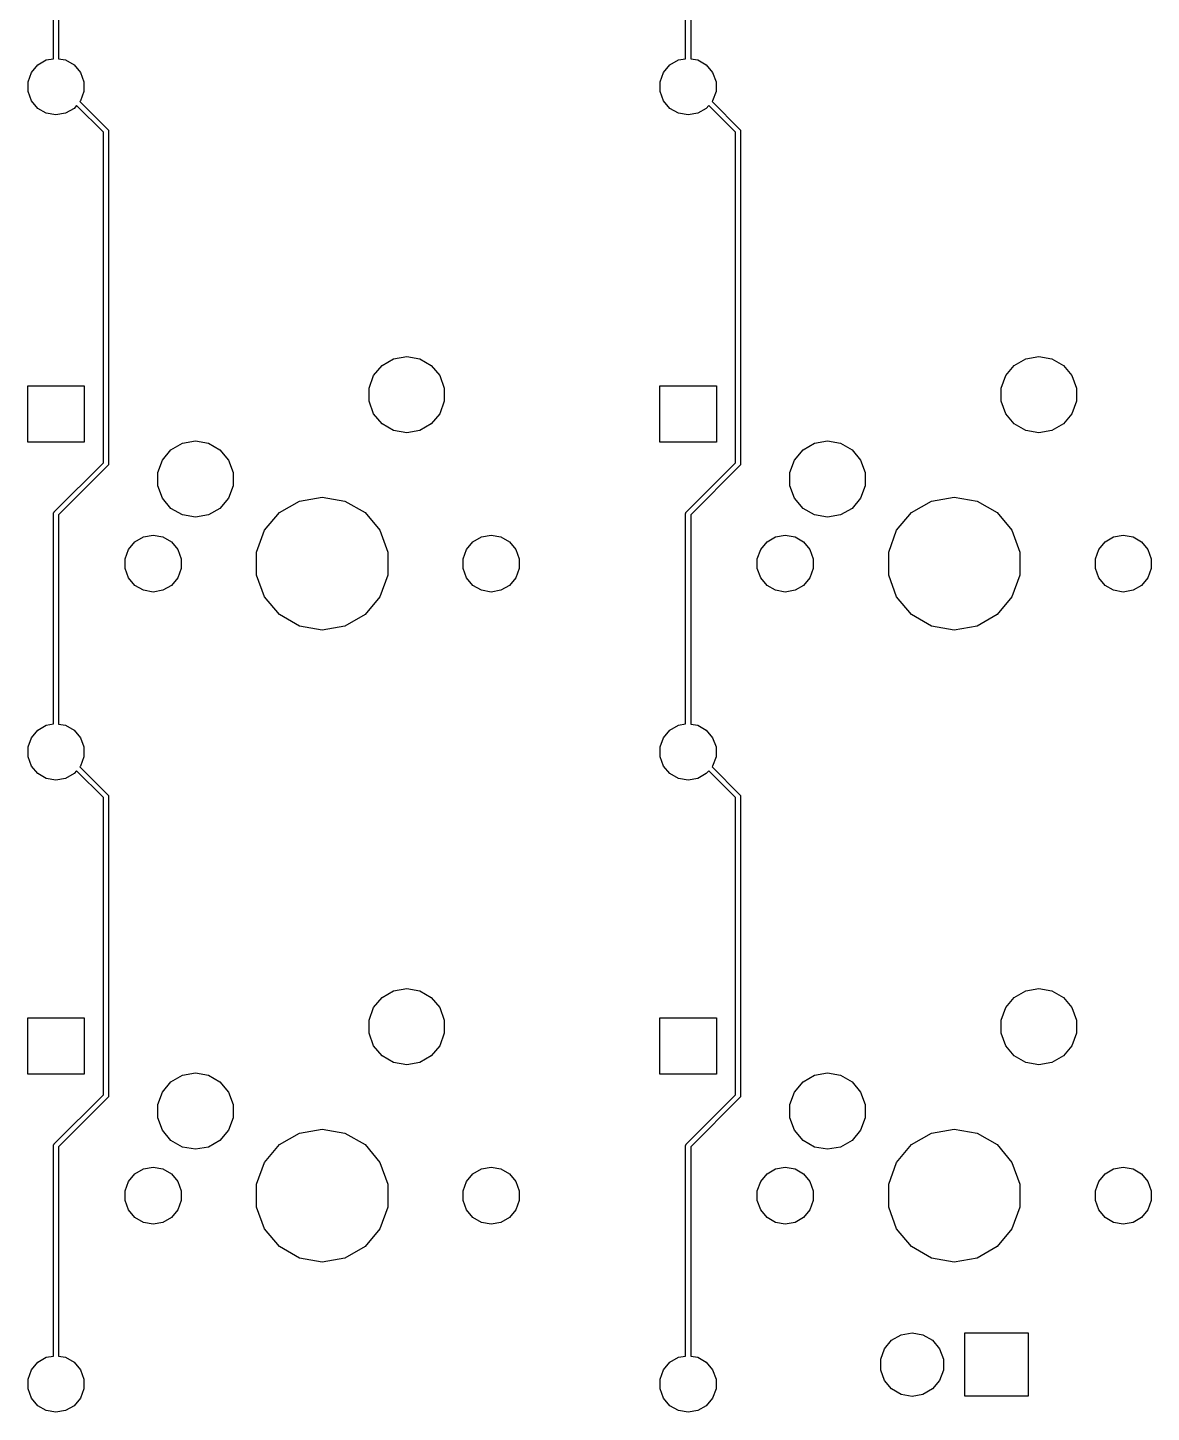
# Model space of a CAD drawing. Extents: x 16 to 275, y -108 to -11.
# Drawn here: x 241.15 to 274.92, y -104.51 to -62.89 of the extents above; entities that cross this region are included whole.
import ezdxf

# ---------------------------------------------------------------- set-up
doc = ezdxf.new("R2010")
doc.units = 0
doc.header["$MEASUREMENT"] = 0
doc.layers.add('BLACK', color=7, linetype='CONTINUOUS')

msp = doc.modelspace()

# ---------------------------------------------------------------- linework, layer by layer
at = {"layer": 'Black'}
for p, q in [((241.924, -63.8206), (241.924, -57.5316)), ((242.076, -57.5), (242.076, -63.8215)), ((260.924, -63.8206), (260.924, -57.5316)), ((261.076, -57.5), (261.076, -63.8215)), ((241.259, -64.2341), (241.449, -64.0072)), ((241.449, -64.0072), (241.706, -63.8591)), ((241.706, -63.8591), (241.924, -63.8206)), ((242.076, -63.8215), (242.289, -63.8591)), ((242.289, -63.8591), (242.546, -64.0072)), ((242.546, -64.0072), (242.736, -64.2341)), ((260.259, -64.2341), (260.449, -64.0072)), ((260.449, -64.0072), (260.706, -63.8591)), ((260.706, -63.8591), (260.924, -63.8206)), ((261.076, -63.8215), (261.289, -63.8591)), ((261.289, -63.8591), (261.546, -64.0072)), ((261.546, -64.0072), (261.736, -64.2341)), ((241.158, -64.5124), (241.259, -64.2341)), ((241.158, -64.8086), (241.158, -64.5124)), ((242.736, -64.2341), (242.837, -64.5124)), ((242.837, -64.5124), (242.837, -64.8086)), ((260.158, -64.5124), (260.259, -64.2341)), ((260.158, -64.8086), (260.158, -64.5124)), ((261.736, -64.2341), (261.837, -64.5124)), ((261.837, -64.5124), (261.837, -64.8086)), ((241.259, -65.087), (241.158, -64.8086)), ((242.837, -64.8086), (242.736, -65.087)), ((260.259, -65.087), (260.158, -64.8086)), ((261.837, -64.8086), (261.736, -65.087)), ((241.449, -65.3139), (241.259, -65.087)), ((241.706, -65.462), (241.449, -65.3139)), ((242.546, -65.3139), (242.289, -65.462)), ((242.619, -65.2266), (242.546, -65.3139)), ((243.424, -66.0316), (242.619, -65.2266)), ((242.736, -65.087), (242.717, -65.1094)), ((242.717, -65.1094), (243.554, -65.9461)), ((260.449, -65.3139), (260.259, -65.087)), ((260.706, -65.462), (260.449, -65.3139)), ((261.546, -65.3139), (261.289, -65.462)), ((261.619, -65.2266), (261.546, -65.3139)), ((262.424, -66.0316), (261.619, -65.2266)), ((261.736, -65.087), (261.717, -65.1094)), ((261.717, -65.1094), (262.554, -65.9461)), ((241.997, -65.5134), (241.706, -65.462)), ((242.289, -65.462), (241.997, -65.5134)), ((260.997, -65.5134), (260.706, -65.462)), ((261.289, -65.462), (260.997, -65.5134)), ((243.424, -75.9684), (243.424, -66.0316)), ((243.554, -65.9461), (243.556, -65.9489)), ((243.556, -65.9489), (243.558, -65.951)), ((243.558, -65.951), (243.563, -65.9596)), ((243.563, -65.9596), (243.569, -65.9678)), ((243.569, -65.9678), (243.57, -65.971)), ((243.57, -65.971), (243.572, -65.9739)), ((243.572, -65.9739), (243.573, -65.9837)), ((243.573, -65.9837), (243.576, -65.9934)), ((243.576, -65.9934), (243.576, -65.9967)), ((243.576, -65.9967), (243.576, -66)), ((243.576, -66), (243.576, -76)), ((262.424, -75.9684), (262.424, -66.0316)), ((262.554, -65.9461), (262.556, -65.9489)), ((262.556, -65.9489), (262.558, -65.951)), ((262.558, -65.951), (262.563, -65.9596)), ((262.563, -65.9596), (262.569, -65.9678)), ((262.569, -65.9678), (262.57, -65.971)), ((262.57, -65.971), (262.572, -65.9739)), ((262.572, -65.9739), (262.573, -65.9837)), ((262.573, -65.9837), (262.576, -65.9934)), ((262.576, -65.9934), (262.576, -65.9967)), ((262.576, -65.9967), (262.576, -66)), ((262.576, -66), (262.576, -76)), ((251.802, -73.0411), (252.148, -72.8418)), ((252.148, -72.8418), (252.54, -72.7726)), ((252.54, -72.7726), (252.932, -72.8418)), ((252.932, -72.8418), (253.278, -73.0411)), ((270.802, -73.0411), (271.148, -72.8418)), ((271.148, -72.8418), (271.54, -72.7726)), ((271.54, -72.7726), (271.932, -72.8418)), ((271.932, -72.8418), (272.278, -73.0411)), ((251.546, -73.3463), (251.802, -73.0411)), ((253.278, -73.0411), (253.534, -73.3463)), ((270.546, -73.3463), (270.802, -73.0411)), ((272.278, -73.0411), (272.534, -73.3463)), ((241.148, -75.3501), (241.148, -73.6509)), ((241.148, -73.6509), (242.847, -73.6509)), ((242.847, -73.6509), (242.847, -75.3501)), ((251.41, -73.7208), (251.546, -73.3463)), ((253.534, -73.3463), (253.67, -73.7208)), ((260.148, -75.3501), (260.148, -73.6509)), ((260.148, -73.6509), (261.847, -73.6509)), ((261.847, -73.6509), (261.847, -75.3501)), ((270.41, -73.7208), (270.546, -73.3463)), ((272.534, -73.3463), (272.67, -73.7208)), ((251.41, -74.1192), (251.41, -73.7208)), ((253.67, -73.7208), (253.67, -74.1192)), ((270.41, -74.1192), (270.41, -73.7208)), ((272.67, -73.7208), (272.67, -74.1192)), ((251.546, -74.4937), (251.41, -74.1192)), ((251.802, -74.7989), (251.546, -74.4937)), ((253.534, -74.4937), (253.278, -74.7989)), ((253.67, -74.1192), (253.534, -74.4937)), ((270.546, -74.4937), (270.41, -74.1192)), ((270.802, -74.7989), (270.546, -74.4937)), ((272.534, -74.4937), (272.278, -74.7989)), ((272.67, -74.1192), (272.534, -74.4937)), ((252.148, -74.9982), (251.802, -74.7989)), ((253.278, -74.7989), (252.932, -74.9982)), ((271.148, -74.9982), (270.802, -74.7989)), ((272.278, -74.7989), (271.932, -74.9982)), ((245.798, -75.3818), (246.19, -75.3126)), ((246.19, -75.3126), (246.582, -75.3818)), ((252.54, -75.0674), (252.148, -74.9982)), ((252.932, -74.9982), (252.54, -75.0674)), ((264.798, -75.3818), (265.19, -75.3126)), ((265.19, -75.3126), (265.582, -75.3818)), ((271.54, -75.0674), (271.148, -74.9982)), ((271.932, -74.9982), (271.54, -75.0674)), ((242.847, -75.3501), (241.148, -75.3501)), ((245.196, -75.8863), (245.452, -75.5811)), ((245.452, -75.5811), (245.798, -75.3818)), ((246.582, -75.3818), (246.928, -75.5811)), ((246.928, -75.5811), (247.184, -75.8863)), ((261.847, -75.3501), (260.148, -75.3501)), ((264.196, -75.8863), (264.452, -75.5811)), ((264.452, -75.5811), (264.798, -75.3818)), ((265.582, -75.3818), (265.928, -75.5811)), ((265.928, -75.5811), (266.184, -75.8863)), ((241.946, -77.4461), (243.424, -75.9684)), ((243.554, -76.0539), (242.076, -77.5316)), ((243.556, -76.0511), (243.554, -76.0539)), ((243.558, -76.049), (243.556, -76.0511)), ((243.563, -76.0404), (243.558, -76.049)), ((243.569, -76.0322), (243.563, -76.0404)), ((243.57, -76.029), (243.569, -76.0322)), ((243.572, -76.0261), (243.57, -76.029)), ((243.573, -76.0163), (243.572, -76.0261)), ((243.576, -76.0066), (243.573, -76.0163)), ((243.576, -76), (243.576, -76.0033)), ((243.576, -76.0033), (243.576, -76.0066)), ((245.06, -76.2608), (245.196, -75.8863)), ((247.184, -75.8863), (247.32, -76.2608)), ((260.946, -77.4461), (262.424, -75.9684)), ((262.554, -76.0539), (261.076, -77.5316)), ((262.556, -76.0511), (262.554, -76.0539)), ((262.558, -76.049), (262.556, -76.0511)), ((262.563, -76.0404), (262.558, -76.049)), ((262.569, -76.0322), (262.563, -76.0404)), ((262.57, -76.029), (262.569, -76.0322)), ((262.572, -76.0261), (262.57, -76.029)), ((262.573, -76.0163), (262.572, -76.0261)), ((262.576, -76.0066), (262.573, -76.0163)), ((262.576, -76), (262.576, -76.0033)), ((262.576, -76.0033), (262.576, -76.0066)), ((264.06, -76.2608), (264.196, -75.8863)), ((266.184, -75.8863), (266.32, -76.2608)), ((245.06, -76.6592), (245.06, -76.2608)), ((247.32, -76.2608), (247.32, -76.6592)), ((264.06, -76.6592), (264.06, -76.2608)), ((266.32, -76.2608), (266.32, -76.6592)), ((245.196, -77.0337), (245.06, -76.6592)), ((247.32, -76.6592), (247.184, -77.0337)), ((249.315, -77.1192), (250, -76.9985)), ((250, -76.9985), (250.685, -77.1192)), ((264.196, -77.0337), (264.06, -76.6592)), ((266.32, -76.6592), (266.184, -77.0337)), ((268.315, -77.1192), (269, -76.9985)), ((269, -76.9985), (269.685, -77.1192)), ((245.452, -77.3389), (245.196, -77.0337)), ((245.798, -77.5382), (245.452, -77.3389)), ((246.928, -77.3389), (246.582, -77.5382)), ((247.184, -77.0337), (246.928, -77.3389)), ((248.713, -77.4667), (249.315, -77.1192)), ((250.685, -77.1192), (251.287, -77.4667)), ((264.452, -77.3389), (264.196, -77.0337)), ((264.798, -77.5382), (264.452, -77.3389)), ((265.928, -77.3389), (265.582, -77.5382)), ((266.184, -77.0337), (265.928, -77.3389)), ((267.713, -77.4667), (268.315, -77.1192)), ((269.685, -77.1192), (270.287, -77.4667)), ((241.924, -77.4934), (241.927, -77.4837)), ((241.924, -77.4967), (241.924, -77.4934)), ((241.924, -77.5), (241.924, -77.4967)), ((241.924, -83.8206), (241.924, -77.5)), ((241.927, -77.4837), (241.928, -77.4739)), ((241.928, -77.4739), (241.93, -77.471)), ((241.93, -77.471), (241.931, -77.4678)), ((241.931, -77.4678), (241.937, -77.4596)), ((241.937, -77.4596), (241.942, -77.451)), ((241.942, -77.451), (241.944, -77.4489)), ((241.944, -77.4489), (241.946, -77.4461)), ((242.076, -77.5316), (242.076, -83.8215)), ((246.19, -77.6074), (245.798, -77.5382)), ((246.582, -77.5382), (246.19, -77.6074)), ((248.267, -77.9992), (248.713, -77.4667)), ((251.287, -77.4667), (251.733, -77.9992)), ((260.924, -77.4934), (260.927, -77.4837)), ((260.924, -77.4967), (260.924, -77.4934)), ((260.924, -77.5), (260.924, -77.4967)), ((260.924, -83.8206), (260.924, -77.5)), ((260.927, -77.4837), (260.928, -77.4739)), ((260.928, -77.4739), (260.93, -77.471)), ((260.93, -77.471), (260.931, -77.4678)), ((260.931, -77.4678), (260.937, -77.4596)), ((260.937, -77.4596), (260.942, -77.451)), ((260.942, -77.451), (260.944, -77.4489)), ((260.944, -77.4489), (260.946, -77.4461)), ((261.076, -77.5316), (261.076, -83.8215)), ((265.19, -77.6074), (264.798, -77.5382)), ((265.582, -77.5382), (265.19, -77.6074)), ((267.267, -77.9992), (267.713, -77.4667)), ((270.287, -77.4667), (270.733, -77.9992)), ((244.371, -78.3457), (244.628, -78.1974)), ((244.628, -78.1974), (244.92, -78.1458)), ((244.92, -78.1458), (245.212, -78.1974)), ((245.212, -78.1974), (245.469, -78.3457)), ((248.029, -78.6524), (248.267, -77.9992)), ((251.733, -77.9992), (251.971, -78.6524)), ((254.531, -78.3457), (254.788, -78.1974)), ((254.788, -78.1974), (255.08, -78.1458)), ((255.08, -78.1458), (255.372, -78.1974)), ((255.372, -78.1974), (255.629, -78.3457)), ((263.371, -78.3457), (263.628, -78.1974)), ((263.628, -78.1974), (263.92, -78.1458)), ((263.92, -78.1458), (264.212, -78.1974)), ((264.212, -78.1974), (264.469, -78.3457)), ((267.029, -78.6524), (267.267, -77.9992)), ((270.733, -77.9992), (270.971, -78.6524)), ((273.531, -78.3457), (273.788, -78.1974)), ((273.788, -78.1974), (274.08, -78.1458)), ((274.08, -78.1458), (274.372, -78.1974)), ((274.372, -78.1974), (274.629, -78.3457)), ((244.079, -78.8517), (244.18, -78.5729)), ((244.18, -78.5729), (244.371, -78.3457)), ((245.469, -78.3457), (245.66, -78.5729)), ((245.66, -78.5729), (245.761, -78.8517)), ((248.029, -79.3476), (248.029, -78.6524)), ((251.971, -78.6524), (251.971, -79.3476)), ((254.239, -78.8517), (254.34, -78.5729)), ((254.34, -78.5729), (254.531, -78.3457)), ((255.629, -78.3457), (255.82, -78.5729)), ((255.82, -78.5729), (255.921, -78.8517)), ((263.079, -78.8517), (263.18, -78.5729)), ((263.18, -78.5729), (263.371, -78.3457)), ((264.469, -78.3457), (264.66, -78.5729)), ((264.66, -78.5729), (264.761, -78.8517)), ((267.029, -79.3476), (267.029, -78.6524)), ((270.971, -78.6524), (270.971, -79.3476)), ((273.239, -78.8517), (273.34, -78.5729)), ((273.34, -78.5729), (273.531, -78.3457)), ((274.629, -78.3457), (274.82, -78.5729)), ((274.82, -78.5729), (274.921, -78.8517)), ((244.079, -79.1483), (244.079, -78.8517)), ((245.761, -78.8517), (245.761, -79.1483)), ((254.239, -79.1483), (254.239, -78.8517)), ((255.921, -78.8517), (255.921, -79.1483)), ((263.079, -79.1483), (263.079, -78.8517)), ((264.761, -78.8517), (264.761, -79.1483)), ((273.239, -79.1483), (273.239, -78.8517)), ((274.921, -78.8517), (274.921, -79.1483)), ((244.18, -79.4271), (244.079, -79.1483)), ((244.371, -79.6543), (244.18, -79.4271)), ((245.66, -79.4271), (245.469, -79.6543)), ((245.761, -79.1483), (245.66, -79.4271)), ((248.267, -80.0008), (248.029, -79.3476)), ((251.971, -79.3476), (251.733, -80.0008)), ((254.34, -79.4271), (254.239, -79.1483)), ((254.531, -79.6543), (254.34, -79.4271)), ((255.82, -79.4271), (255.629, -79.6543)), ((255.921, -79.1483), (255.82, -79.4271)), ((263.18, -79.4271), (263.079, -79.1483)), ((263.371, -79.6543), (263.18, -79.4271)), ((264.66, -79.4271), (264.469, -79.6543)), ((264.761, -79.1483), (264.66, -79.4271)), ((267.267, -80.0008), (267.029, -79.3476)), ((270.971, -79.3476), (270.733, -80.0008)), ((273.34, -79.4271), (273.239, -79.1483)), ((273.531, -79.6543), (273.34, -79.4271)), ((274.82, -79.4271), (274.629, -79.6543)), ((274.921, -79.1483), (274.82, -79.4271)), ((244.628, -79.8026), (244.371, -79.6543)), ((244.92, -79.8541), (244.628, -79.8026)), ((245.212, -79.8026), (244.92, -79.8541)), ((245.469, -79.6543), (245.212, -79.8026)), ((254.788, -79.8026), (254.531, -79.6543)), ((255.08, -79.8541), (254.788, -79.8026)), ((255.372, -79.8026), (255.08, -79.8541)), ((255.629, -79.6543), (255.372, -79.8026)), ((263.628, -79.8026), (263.371, -79.6543)), ((263.92, -79.8541), (263.628, -79.8026)), ((264.212, -79.8026), (263.92, -79.8541)), ((264.469, -79.6543), (264.212, -79.8026)), ((273.788, -79.8026), (273.531, -79.6543)), ((274.08, -79.8541), (273.788, -79.8026)), ((274.372, -79.8026), (274.08, -79.8541)), ((274.629, -79.6543), (274.372, -79.8026)), ((248.713, -80.5332), (248.267, -80.0008)), ((251.733, -80.0008), (251.287, -80.5332)), ((267.713, -80.5332), (267.267, -80.0008)), ((270.733, -80.0008), (270.287, -80.5332)), ((249.315, -80.8808), (248.713, -80.5332)), ((251.287, -80.5332), (250.685, -80.8808)), ((268.315, -80.8808), (267.713, -80.5332)), ((270.287, -80.5332), (269.685, -80.8808)), ((250, -81.0015), (249.315, -80.8808)), ((250.685, -80.8808), (250, -81.0015)), ((269, -81.0015), (268.315, -80.8808)), ((269.685, -80.8808), (269, -81.0015)), ((241.259, -84.2341), (241.449, -84.0072)), ((241.449, -84.0072), (241.706, -83.8591)), ((241.706, -83.8591), (241.924, -83.8206)), ((242.076, -83.8215), (242.289, -83.8591)), ((242.289, -83.8591), (242.546, -84.0072)), ((242.546, -84.0072), (242.736, -84.2341)), ((260.259, -84.2341), (260.449, -84.0072)), ((260.449, -84.0072), (260.706, -83.8591)), ((260.706, -83.8591), (260.924, -83.8206)), ((261.076, -83.8215), (261.289, -83.8591)), ((261.289, -83.8591), (261.546, -84.0072)), ((261.546, -84.0072), (261.736, -84.2341)), ((241.158, -84.5124), (241.259, -84.2341)), ((242.736, -84.2341), (242.837, -84.5124)), ((260.158, -84.5124), (260.259, -84.2341)), ((261.736, -84.2341), (261.837, -84.5124)), ((241.158, -84.8086), (241.158, -84.5124)), ((241.259, -85.087), (241.158, -84.8086)), ((242.837, -84.8086), (242.736, -85.087)), ((242.837, -84.5124), (242.837, -84.8086)), ((260.158, -84.8086), (260.158, -84.5124)), ((260.259, -85.087), (260.158, -84.8086)), ((261.837, -84.8086), (261.736, -85.087)), ((261.837, -84.5124), (261.837, -84.8086)), ((241.449, -85.3139), (241.259, -85.087)), ((241.706, -85.462), (241.449, -85.3139)), ((242.546, -85.3139), (242.289, -85.462)), ((242.619, -85.2266), (242.546, -85.3139)), ((243.424, -86.0316), (242.619, -85.2266)), ((242.736, -85.087), (242.717, -85.1094)), ((242.717, -85.1094), (243.554, -85.9461)), ((260.449, -85.3139), (260.259, -85.087)), ((260.706, -85.462), (260.449, -85.3139)), ((261.546, -85.3139), (261.289, -85.462)), ((261.619, -85.2266), (261.546, -85.3139)), ((262.424, -86.0316), (261.619, -85.2266)), ((261.736, -85.087), (261.717, -85.1094)), ((261.717, -85.1094), (262.554, -85.9461)), ((241.997, -85.5134), (241.706, -85.462)), ((242.289, -85.462), (241.997, -85.5134)), ((260.997, -85.5134), (260.706, -85.462)), ((261.289, -85.462), (260.997, -85.5134)), ((243.424, -94.9684), (243.424, -86.0316)), ((243.554, -85.9461), (243.556, -85.9489)), ((243.556, -85.9489), (243.558, -85.951)), ((243.558, -85.951), (243.563, -85.9596)), ((243.563, -85.9596), (243.569, -85.9678)), ((243.569, -85.9678), (243.57, -85.971)), ((243.57, -85.971), (243.572, -85.9739)), ((243.572, -85.9739), (243.573, -85.9837)), ((243.573, -85.9837), (243.576, -85.9934)), ((243.576, -85.9934), (243.576, -85.9967)), ((243.576, -85.9967), (243.576, -86)), ((243.576, -86), (243.576, -95)), ((262.424, -94.9684), (262.424, -86.0316)), ((262.554, -85.9461), (262.556, -85.9489)), ((262.556, -85.9489), (262.558, -85.951)), ((262.558, -85.951), (262.563, -85.9596)), ((262.563, -85.9596), (262.569, -85.9678)), ((262.569, -85.9678), (262.57, -85.971)), ((262.57, -85.971), (262.572, -85.9739)), ((262.572, -85.9739), (262.573, -85.9837)), ((262.573, -85.9837), (262.576, -85.9934)), ((262.576, -85.9934), (262.576, -85.9967)), ((262.576, -85.9967), (262.576, -86)), ((262.576, -86), (262.576, -95)), ((251.802, -92.0411), (252.148, -91.8418)), ((252.148, -91.8418), (252.54, -91.7726)), ((252.54, -91.7726), (252.932, -91.8418)), ((252.932, -91.8418), (253.278, -92.0411)), ((270.802, -92.0411), (271.148, -91.8418)), ((271.148, -91.8418), (271.54, -91.7726)), ((271.54, -91.7726), (271.932, -91.8418)), ((271.932, -91.8418), (272.278, -92.0411)), ((251.41, -92.7208), (251.546, -92.3463)), ((251.546, -92.3463), (251.802, -92.0411)), ((253.278, -92.0411), (253.534, -92.3463)), ((253.534, -92.3463), (253.67, -92.7208)), ((270.41, -92.7208), (270.546, -92.3463)), ((270.546, -92.3463), (270.802, -92.0411)), ((272.278, -92.0411), (272.534, -92.3463)), ((272.534, -92.3463), (272.67, -92.7208)), ((241.148, -94.3501), (241.148, -92.6509)), ((241.148, -92.6509), (242.847, -92.6509)), ((242.847, -92.6509), (242.847, -94.3501)), ((251.41, -93.1192), (251.41, -92.7208)), ((253.67, -92.7208), (253.67, -93.1192)), ((260.148, -94.3501), (260.148, -92.6509)), ((260.148, -92.6509), (261.847, -92.6509)), ((261.847, -92.6509), (261.847, -94.3501)), ((270.41, -93.1192), (270.41, -92.7208)), ((272.67, -92.7208), (272.67, -93.1192)), ((251.546, -93.4937), (251.41, -93.1192)), ((253.67, -93.1192), (253.534, -93.4937)), ((270.546, -93.4937), (270.41, -93.1192)), ((272.67, -93.1192), (272.534, -93.4937)), ((251.802, -93.7989), (251.546, -93.4937)), ((253.534, -93.4937), (253.278, -93.7989)), ((270.802, -93.7989), (270.546, -93.4937)), ((272.534, -93.4937), (272.278, -93.7989)), ((252.148, -93.9982), (251.802, -93.7989)), ((252.54, -94.0674), (252.148, -93.9982)), ((252.932, -93.9982), (252.54, -94.0674)), ((253.278, -93.7989), (252.932, -93.9982)), ((271.148, -93.9982), (270.802, -93.7989)), ((271.54, -94.0674), (271.148, -93.9982)), ((271.932, -93.9982), (271.54, -94.0674)), ((272.278, -93.7989), (271.932, -93.9982)), ((242.847, -94.3501), (241.148, -94.3501)), ((245.452, -94.5811), (245.798, -94.3818)), ((245.798, -94.3818), (246.19, -94.3126)), ((246.19, -94.3126), (246.582, -94.3818)), ((246.582, -94.3818), (246.928, -94.5811)), ((261.847, -94.3501), (260.148, -94.3501)), ((264.452, -94.5811), (264.798, -94.3818)), ((264.798, -94.3818), (265.19, -94.3126)), ((265.19, -94.3126), (265.582, -94.3818)), ((265.582, -94.3818), (265.928, -94.5811)), ((245.06, -95.2608), (245.196, -94.8863)), ((245.196, -94.8863), (245.452, -94.5811)), ((246.928, -94.5811), (247.184, -94.8863)), ((247.184, -94.8863), (247.32, -95.2608)), ((264.06, -95.2608), (264.196, -94.8863)), ((264.196, -94.8863), (264.452, -94.5811)), ((265.928, -94.5811), (266.184, -94.8863)), ((266.184, -94.8863), (266.32, -95.2608)), ((241.946, -96.4461), (243.424, -94.9684)), ((243.554, -95.0539), (242.076, -96.5316)), ((243.556, -95.0511), (243.554, -95.0539)), ((243.558, -95.049), (243.556, -95.0511)), ((243.563, -95.0404), (243.558, -95.049)), ((243.569, -95.0322), (243.563, -95.0404)), ((243.57, -95.029), (243.569, -95.0322)), ((243.572, -95.0261), (243.57, -95.029)), ((243.573, -95.0163), (243.572, -95.0261)), ((243.576, -95.0066), (243.573, -95.0163)), ((243.576, -95), (243.576, -95.0033)), ((243.576, -95.0033), (243.576, -95.0066)), ((245.06, -95.6592), (245.06, -95.2608)), ((247.32, -95.2608), (247.32, -95.6592)), ((260.946, -96.4461), (262.424, -94.9684)), ((262.554, -95.0539), (261.076, -96.5316)), ((262.556, -95.0511), (262.554, -95.0539)), ((262.558, -95.049), (262.556, -95.0511)), ((262.563, -95.0404), (262.558, -95.049)), ((262.569, -95.0322), (262.563, -95.0404)), ((262.57, -95.029), (262.569, -95.0322)), ((262.572, -95.0261), (262.57, -95.029)), ((262.573, -95.0163), (262.572, -95.0261)), ((262.576, -95.0066), (262.573, -95.0163)), ((262.576, -95), (262.576, -95.0033)), ((262.576, -95.0033), (262.576, -95.0066)), ((264.06, -95.6592), (264.06, -95.2608)), ((266.32, -95.2608), (266.32, -95.6592)), ((245.196, -96.0337), (245.06, -95.6592)), ((247.32, -95.6592), (247.184, -96.0337)), ((264.196, -96.0337), (264.06, -95.6592)), ((266.32, -95.6592), (266.184, -96.0337)), ((245.452, -96.3389), (245.196, -96.0337)), ((247.184, -96.0337), (246.928, -96.3389)), ((248.713, -96.4667), (249.315, -96.1192)), ((249.315, -96.1192), (250, -95.9985)), ((250, -95.9985), (250.685, -96.1192)), ((250.685, -96.1192), (251.287, -96.4667)), ((264.452, -96.3389), (264.196, -96.0337)), ((266.184, -96.0337), (265.928, -96.3389)), ((267.713, -96.4667), (268.315, -96.1192)), ((268.315, -96.1192), (269, -95.9985)), ((269, -95.9985), (269.685, -96.1192)), ((269.685, -96.1192), (270.287, -96.4667)), ((241.924, -96.4934), (241.927, -96.4837)), ((241.924, -96.4967), (241.924, -96.4934)), ((241.924, -96.5), (241.924, -96.4967)), ((241.924, -102.821), (241.924, -96.5)), ((241.927, -96.4837), (241.928, -96.4739)), ((241.928, -96.4739), (241.93, -96.471)), ((241.93, -96.471), (241.931, -96.4678)), ((241.931, -96.4678), (241.937, -96.4596)), ((241.937, -96.4596), (241.942, -96.451)), ((241.942, -96.451), (241.944, -96.4489)), ((241.944, -96.4489), (241.946, -96.4461)), ((242.076, -96.5316), (242.076, -102.822)), ((245.798, -96.5382), (245.452, -96.3389)), ((246.19, -96.6074), (245.798, -96.5382)), ((246.582, -96.5382), (246.19, -96.6074)), ((246.928, -96.3389), (246.582, -96.5382)), ((248.267, -96.9992), (248.713, -96.4667)), ((251.287, -96.4667), (251.733, -96.9992)), ((260.924, -96.4934), (260.927, -96.4837)), ((260.924, -96.4967), (260.924, -96.4934)), ((260.924, -96.5), (260.924, -96.4967)), ((260.924, -102.821), (260.924, -96.5)), ((260.927, -96.4837), (260.928, -96.4739)), ((260.928, -96.4739), (260.93, -96.471)), ((260.93, -96.471), (260.931, -96.4678)), ((260.931, -96.4678), (260.937, -96.4596)), ((260.937, -96.4596), (260.942, -96.451)), ((260.942, -96.451), (260.944, -96.4489)), ((260.944, -96.4489), (260.946, -96.4461)), ((261.076, -96.5316), (261.076, -102.822)), ((264.798, -96.5382), (264.452, -96.3389)), ((265.19, -96.6074), (264.798, -96.5382)), ((265.582, -96.5382), (265.19, -96.6074)), ((265.928, -96.3389), (265.582, -96.5382)), ((267.267, -96.9992), (267.713, -96.4667)), ((270.287, -96.4667), (270.733, -96.9992)), ((244.18, -97.5729), (244.371, -97.3457)), ((244.371, -97.3457), (244.628, -97.1974)), ((244.628, -97.1974), (244.92, -97.1458)), ((244.92, -97.1458), (245.212, -97.1974)), ((245.212, -97.1974), (245.469, -97.3457)), ((245.469, -97.3457), (245.66, -97.5729)), ((248.029, -97.6524), (248.267, -96.9992)), ((251.733, -96.9992), (251.971, -97.6524)), ((254.34, -97.5729), (254.531, -97.3457)), ((254.531, -97.3457), (254.788, -97.1974)), ((254.788, -97.1974), (255.08, -97.1458)), ((255.08, -97.1458), (255.372, -97.1974)), ((255.372, -97.1974), (255.629, -97.3457)), ((255.629, -97.3457), (255.82, -97.5729)), ((263.18, -97.5729), (263.371, -97.3457)), ((263.371, -97.3457), (263.628, -97.1974)), ((263.628, -97.1974), (263.92, -97.1458)), ((263.92, -97.1458), (264.212, -97.1974)), ((264.212, -97.1974), (264.469, -97.3457)), ((264.469, -97.3457), (264.66, -97.5729)), ((267.029, -97.6524), (267.267, -96.9992)), ((270.733, -96.9992), (270.971, -97.6524)), ((273.34, -97.5729), (273.531, -97.3457)), ((273.531, -97.3457), (273.788, -97.1974)), ((273.788, -97.1974), (274.08, -97.1458)), ((274.08, -97.1458), (274.372, -97.1974)), ((274.372, -97.1974), (274.629, -97.3457)), ((274.629, -97.3457), (274.82, -97.5729)), ((244.079, -97.8517), (244.18, -97.5729)), ((245.66, -97.5729), (245.761, -97.8517)), ((248.029, -98.3476), (248.029, -97.6524)), ((251.971, -97.6524), (251.971, -98.3476)), ((254.239, -97.8517), (254.34, -97.5729)), ((255.82, -97.5729), (255.921, -97.8517)), ((263.079, -97.8517), (263.18, -97.5729)), ((264.66, -97.5729), (264.761, -97.8517)), ((267.029, -98.3476), (267.029, -97.6524)), ((270.971, -97.6524), (270.971, -98.3476)), ((273.239, -97.8517), (273.34, -97.5729)), ((274.82, -97.5729), (274.921, -97.8517)), ((244.079, -98.1483), (244.079, -97.8517)), ((244.18, -98.4271), (244.079, -98.1483)), ((245.761, -98.1483), (245.66, -98.4271)), ((245.761, -97.8517), (245.761, -98.1483)), ((254.239, -98.1483), (254.239, -97.8517)), ((254.34, -98.4271), (254.239, -98.1483)), ((255.921, -98.1483), (255.82, -98.4271)), ((255.921, -97.8517), (255.921, -98.1483)), ((263.079, -98.1483), (263.079, -97.8517)), ((263.18, -98.4271), (263.079, -98.1483)), ((264.761, -98.1483), (264.66, -98.4271)), ((264.761, -97.8517), (264.761, -98.1483)), ((273.239, -98.1483), (273.239, -97.8517)), ((273.34, -98.4271), (273.239, -98.1483)), ((274.921, -98.1483), (274.82, -98.4271)), ((274.921, -97.8517), (274.921, -98.1483)), ((244.371, -98.6543), (244.18, -98.4271)), ((245.66, -98.4271), (245.469, -98.6543)), ((248.267, -99.0008), (248.029, -98.3476)), ((251.971, -98.3476), (251.733, -99.0008)), ((254.531, -98.6543), (254.34, -98.4271)), ((255.82, -98.4271), (255.629, -98.6543)), ((263.371, -98.6543), (263.18, -98.4271)), ((264.66, -98.4271), (264.469, -98.6543)), ((267.267, -99.0008), (267.029, -98.3476)), ((270.971, -98.3476), (270.733, -99.0008)), ((273.531, -98.6543), (273.34, -98.4271)), ((274.82, -98.4271), (274.629, -98.6543)), ((244.628, -98.8026), (244.371, -98.6543)), ((244.92, -98.8541), (244.628, -98.8026)), ((245.212, -98.8026), (244.92, -98.8541)), ((245.469, -98.6543), (245.212, -98.8026)), ((248.713, -99.5332), (248.267, -99.0008)), ((251.733, -99.0008), (251.287, -99.5332)), ((254.788, -98.8026), (254.531, -98.6543)), ((255.08, -98.8541), (254.788, -98.8026)), ((255.372, -98.8026), (255.08, -98.8541)), ((255.629, -98.6543), (255.372, -98.8026)), ((263.628, -98.8026), (263.371, -98.6543)), ((263.92, -98.8541), (263.628, -98.8026)), ((264.212, -98.8026), (263.92, -98.8541)), ((264.469, -98.6543), (264.212, -98.8026)), ((267.713, -99.5332), (267.267, -99.0008)), ((270.733, -99.0008), (270.287, -99.5332)), ((273.788, -98.8026), (273.531, -98.6543)), ((274.08, -98.8541), (273.788, -98.8026)), ((274.372, -98.8026), (274.08, -98.8541)), ((274.629, -98.6543), (274.372, -98.8026)), ((249.315, -99.8808), (248.713, -99.5332)), ((250, -100.002), (249.315, -99.8808)), ((250.685, -99.8808), (250, -100.002)), ((251.287, -99.5332), (250.685, -99.8808)), ((268.315, -99.8808), (267.713, -99.5332)), ((269, -100.002), (268.315, -99.8808)), ((269.685, -99.8808), (269, -100.002)), ((270.287, -99.5332), (269.685, -99.8808)), ((266.902, -102.602), (267.115, -102.348)), ((267.115, -102.348), (267.403, -102.182)), ((267.403, -102.182), (267.73, -102.124)), ((267.73, -102.124), (268.057, -102.182)), ((268.057, -102.182), (268.345, -102.348)), ((268.345, -102.348), (268.558, -102.602)), ((269.317, -104.032), (269.317, -102.127)), ((269.317, -102.127), (271.222, -102.127)), ((271.222, -102.127), (271.222, -104.032)), ((266.788, -102.914), (266.902, -102.602)), ((268.558, -102.602), (268.672, -102.914)), ((241.259, -103.234), (241.449, -103.007)), ((241.449, -103.007), (241.706, -102.859)), ((241.706, -102.859), (241.924, -102.821)), ((242.076, -102.822), (242.289, -102.859)), ((242.289, -102.859), (242.546, -103.007)), ((242.546, -103.007), (242.736, -103.234)), ((260.259, -103.234), (260.449, -103.007)), ((260.449, -103.007), (260.706, -102.859)), ((260.706, -102.859), (260.924, -102.821)), ((261.076, -102.822), (261.289, -102.859)), ((261.289, -102.859), (261.546, -103.007)), ((261.546, -103.007), (261.736, -103.234)), ((266.788, -103.246), (266.788, -102.914)), ((268.672, -102.914), (268.672, -103.246)), ((241.158, -103.512), (241.259, -103.234)), ((241.158, -103.809), (241.158, -103.512)), ((242.736, -103.234), (242.837, -103.512)), ((242.837, -103.512), (242.837, -103.809)), ((260.158, -103.512), (260.259, -103.234)), ((260.158, -103.809), (260.158, -103.512)), ((261.736, -103.234), (261.837, -103.512)), ((261.837, -103.512), (261.837, -103.809)), ((266.902, -103.558), (266.788, -103.246)), ((267.115, -103.812), (266.902, -103.558)), ((268.558, -103.558), (268.345, -103.812)), ((268.672, -103.246), (268.558, -103.558)), ((241.259, -104.087), (241.158, -103.809)), ((242.837, -103.809), (242.736, -104.087)), ((260.259, -104.087), (260.158, -103.809)), ((261.837, -103.809), (261.736, -104.087)), ((267.403, -103.978), (267.115, -103.812)), ((267.73, -104.036), (267.403, -103.978)), ((268.057, -103.978), (267.73, -104.036)), ((268.345, -103.812), (268.057, -103.978)), ((271.222, -104.032), (269.317, -104.032)), ((241.449, -104.314), (241.259, -104.087)), ((241.706, -104.462), (241.449, -104.314)), ((241.997, -104.513), (241.706, -104.462)), ((242.289, -104.462), (241.997, -104.513)), ((242.546, -104.314), (242.289, -104.462)), ((242.736, -104.087), (242.546, -104.314)), ((260.449, -104.314), (260.259, -104.087)), ((260.706, -104.462), (260.449, -104.314)), ((260.997, -104.513), (260.706, -104.462)), ((261.289, -104.462), (260.997, -104.513)), ((261.546, -104.314), (261.289, -104.462)), ((261.736, -104.087), (261.546, -104.314))]:
    msp.add_line(p, q, dxfattribs=at)

doc.saveas('drawing.dxf')
